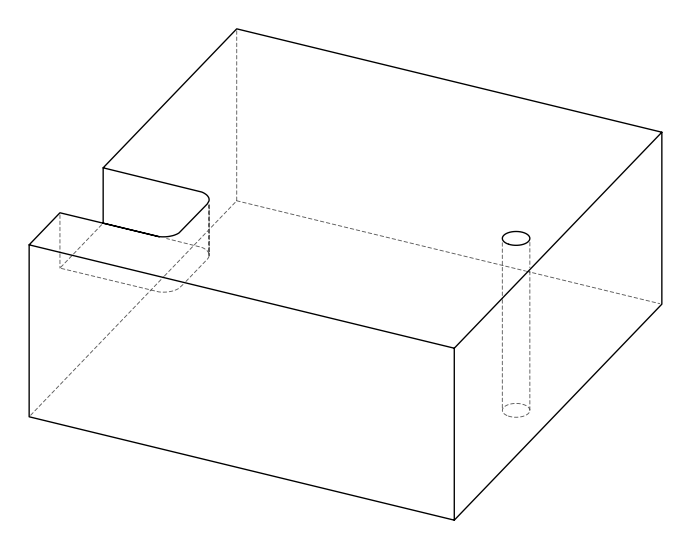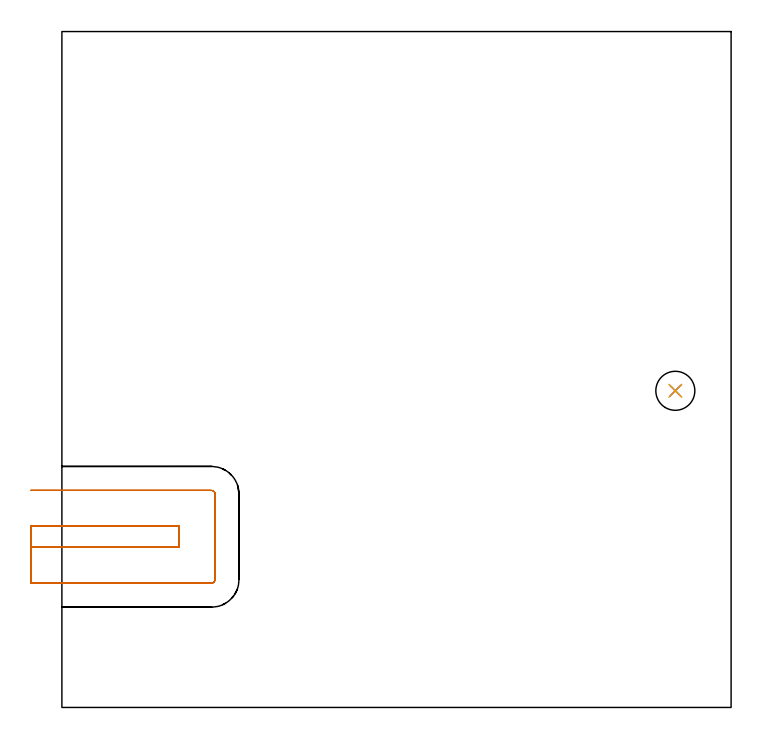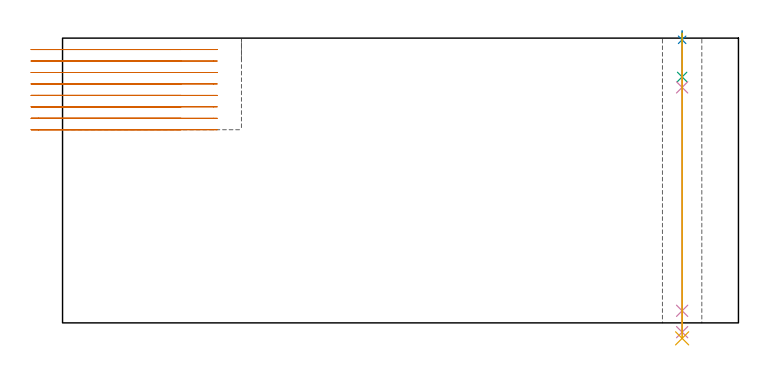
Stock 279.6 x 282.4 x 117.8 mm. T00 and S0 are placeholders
(PLAN: 5 operations, 4 tool changes, 7.4 min)
(1 MILL_SLOT | SLOT_PARTIAL_RECTANGULAR | UGT0201_094 | Follow Part, ap 5, ae 75% | 6.16 min | 162745 mm3)
(2 SPOT_DRILL | STEP1HOLE | NXT0321_9005460120000 | 0.03 min | 3 mm3)
(3 DRILL_BLIND_HOLE_INTO_CENTER | STEP1HOLE | UGT0301_219 | 0.07 min | 1244 mm3)
(4 GUN_DRILL_THROUGH_HOLE | STEP1HOLE | UGT0307_007 | 0.58 min | 8131 mm3)
(5 DRILL_TO_ENLARGE_THROUGH_HOLE | STEP1HOLE | UGT0301_287 | 0.51 min | 15178 mm3)
(TOOL UGT0201_094 | End mill 20 mm | D20 FL38 Z4)
(TOOL NXT0321_9005460120000 | NC Spot Drill, 142deg, 12mm, Carbide, Uncoated | D12 PA142 FL30 Z2)
(TOOL UGT0301_219 | Twist Drill 10.7 mm | D10.7 PA118 FL90 Z2)
(TOOL UGT0307_007 | Gun Drill 10 mm | D10 PA130 FL24 Z1)
(TOOL UGT0301_287 | Twist Drill 16.3 mm | D16.3 PA118 FL125 Z2)
(OP 1 MILL_SLOT)
G17 G21 G94 G90
T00 M6
G54
G17 G0 G90 X-13. Y66.9 S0 M3
G43 Z127.8 H0
Z113.062
G94 G1 X-10. F250.
X49. F500.
Y75.7
X-10.
X-13. F250.
Y51.9
X-10.
X62.4 F500.
G3 X64. Y53.5 R1.6
G1 Y89.1
G3 X62.4 Y90.7 R1.6
G1 X-10.
X-13. F250.
G0 Y66.9 Z108.325
G1 X-10.
X49. F500.
Y75.7
X-10.
X-13. F250.
Y51.9
X-10.
X62.4 F500.
G3 X64. Y53.5 R1.6
G1 Y89.1
G3 X62.4 Y90.7 R1.6
G1 X-10.
X-13. F250.
G0 Y66.9 Z103.587
G1 X-10.
X49. F500.
Y75.7
X-10.
X-13. F250.
Y51.9
X-10.
X62.4 F500.
G3 X64. Y53.5 R1.6
G1 Y89.1
G3 X62.4 Y90.7 R1.6
G1 X-10.
X-13. F250.
G0 Y66.9 Z98.85
G1 X-10.
X49. F500.
Y75.7
X-10.
X-13. F250.
Y51.9
X-10.
X62.4 F500.
G3 X64. Y53.5 R1.6
G1 Y89.1
G3 X62.4 Y90.7 R1.6
G1 X-10.
X-13. F250.
G0 Y66.9 Z94.112
G1 X-10.
X49. F500.
Y75.7
X-10.
X-13. F250.
Y51.9
X-10.
X62.4 F500.
G3 X64. Y53.5 R1.6
G1 Y89.1
G3 X62.4 Y90.7 R1.6
G1 X-10.
X-13. F250.
G0 Y66.9 Z89.375
G1 X-10.
X49. F500.
Y75.7
X-10.
X-13. F250.
Y51.9
X-10.
X62.4 F500.
G3 X64. Y53.5 R1.6
G1 Y89.1
G3 X62.4 Y90.7 R1.6
G1 X-10.
X-13. F250.
G0 Y66.9 Z84.637
G1 X-10.
X49. F500.
Y75.7
X-10.
X-13. F250.
Y51.9
X-10.
X62.4 F500.
G3 X64. Y53.5 R1.6
G1 Y89.1
G3 X62.4 Y90.7 R1.6
G1 X-10.
X-13. F250.
G0 Y66.9 Z79.9
G1 X-10.
X49. F500.
Y75.7
X-10.
X-13. F250.
Y51.9
X-10.
X62.4 F500.
G3 X64. Y53.5 R1.6
G1 Y89.1
G3 X62.4 Y90.7 R1.6
G1 X-10.
X-13. F250.
G0 Z127.8
M5
M2
(OP 2 SPOT_DRILL)
G17 G21 G94 G90
T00 M6
G54
G17 G0 G90 X256.3 Y132.3 S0 M3
G43 Z127.8 H0
G94 G81 G98 Z117.098 F250. R120.8
G80
M5
M2
(OP 3 DRILL_BLIND_HOLE_INTO_CENTER)
G17 G21 G94 G90
T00 M6
G54
G17 G0 G90 X256.3 Y132.3 S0 M3
G43 Z127.8 H0
G94 G81 G98 Z101.75 F250. R119.8
G80
M5
M2
(OP 4 GUN_DRILL_THROUGH_HOLE)
G17 G21 G94 G90
T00 M6
G54
G17 G0 G90 X256.3 Y132.3 M8
G43 Z127.8 H0
Z115.146
S716 M3
G94 G1 Z97.423 F125. M26
G4 X.084
Z5. F250.
G4 X.084
Z-3.832 F125.
G4 X.084
M5
M9
G0 Z115.146
Z127.8
M2
(OP 5 DRILL_TO_ENLARGE_THROUGH_HOLE)
G17 G21 G94 G90
T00 M6
G54
G17 G0 G90 X256.3 Y132.3 S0 M3
G43 Z127.8 H0
G94 G73 G98 Z-6.397 F250. Q15.525 R119.8
G80
M5
M2
